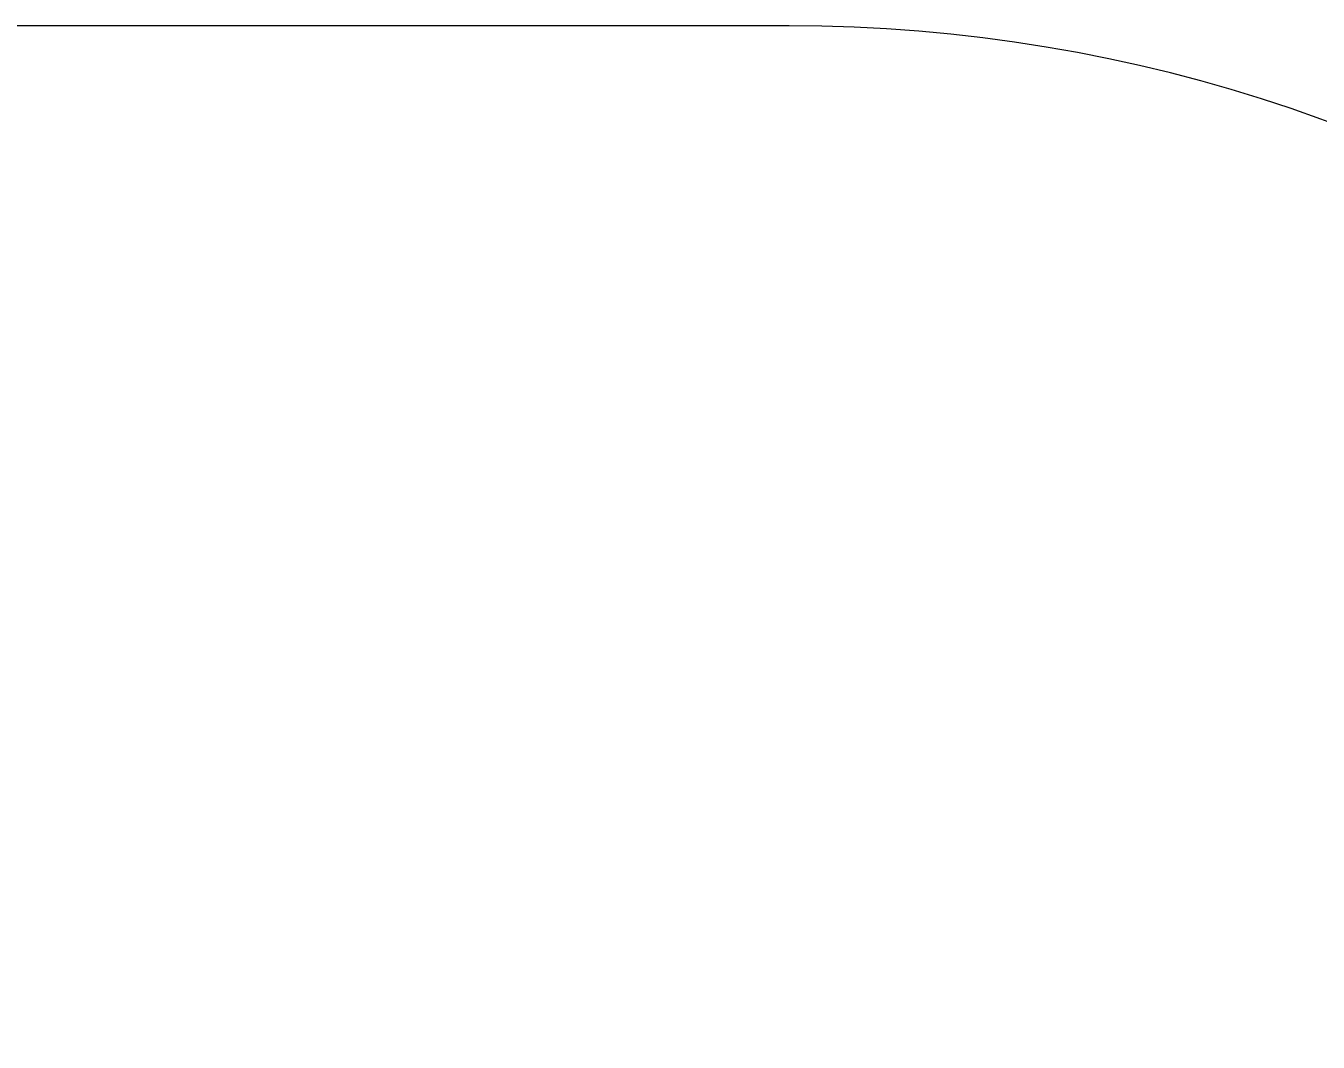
# Model space of a CAD drawing. Header units: millimetres. Extents: x -7720 to 6073, y -7402 to 5433.
# Drawn here: x -2268 to -401, y 3965 to 5433 of the extents above; entities that cross this region are included whole.
import ezdxf

# ---------------------------------------------------------------- set-up
doc = ezdxf.new("R2010")
doc.units = ezdxf.units.MM
doc.layers.add('DIKOM_ЗОНА', color=80, linetype='Continuous')
doc.layers.add('DIKOM_РАЗМЕР_ЗОНА', color=7, linetype='Continuous')
doc.styles.add('style1', font='arial.ttf', dxfattribs={"width": 0.8})
doc.dimstyles.new('1-50', dxfattribs={"dimtxt": 300, "dimasz": 200, "dimexe": 100, "dimexo": 0, "dimgap": 100, "dimtad": 1, "dimtxsty": 'style1', "dimcen": 200, "dimclrd": 7, "dimclre": 7, "dimclrt": 7, "dimadec": 1, "dimazin": 2, "dimtfac": 1, "dimtmove": 0, "dimatfit": 2, "dimfxl": 0, "dimlwd": 25, "dimlwe": 18, "dimarcsym": 0})

# ---------------------------------------------------------------- blocks, each defined once
blk = doc.blocks.new('*D2')
at = {"layer": 'Defpoints', "color": 0, "transparency": 16777216}
for p in [(-2365.2, 5433), (-7269.6, -6016.1), (1801, -6016.1)]:
    blk.add_point(p, dxfattribs=at)
at = {"layer": 'DIKOM_РАЗМЕР_ЗОНА', "color": 7, "lineweight": 18, "transparency": 16777216}
for p, q in [((-2365.2, 5433), (-7369.6, 5433)), ((1801, -6016.1), (-7369.6, -6016.1))]:
    blk.add_line(p, q, dxfattribs=at)
at = {"layer": 'DIKOM_РАЗМЕР_ЗОНА', "color": 7, "lineweight": 25, "transparency": 16777216}
blk.add_line((-7269.6, 5233), (-7269.6, -5816.1), dxfattribs=at)
at = {"layer": 'DIKOM_РАЗМЕР_ЗОНА', "color": 7, "transparency": 16777216}
for points in [[(-7302.9, 5233), (-7236.2, 5233), (-7269.6, 5433)], [(-7302.9, -5816.1), (-7236.2, -5816.1), (-7269.6, -6016.1)]]:
    blk.add_solid(points, dxfattribs=at)
at = {"layer": 'DIKOM_РАЗМЕР_ЗОНА', "color": 7, "transparency": 16777216, "insert": (-7522.7, -291.5), "char_height": 300, "attachment_point": 5, "rotation": 90, "style": 'style1'}
blk.add_mtext('11500', dxfattribs=at)

msp = doc.modelspace()

# ---------------------------------------------------------------- linework, layer by layer
at = {"layer": 'DIKOM_ЗОНА', "color": 3, "lineweight": 15}
msp.add_lwpolyline([(1006.316, 3795.137, 0.33486452), (-1165.044, 5433.022), (-2365.162, 5433.022, 0.19891237), (-3072.269, 5140.129), (-4062.919, 4149.479, 0.19891237), (-4355.812, 3442.372), (-4355.812, 2151.97, -0.41421356), (-4605.812, 1901.97), (-4938.714, 1901.97, 0.41421356), (-5938.714, 901.97), (-5938.714, -776.987, 0.41421356), (-4938.714, -1776.987), (-3541.996, -1776.987, -0.36634137), (-3295.439, -1985.636, 0.36634137), (-2051.333, -3038.468), (-1706.172, -3038.468, -0.19891237), (-1529.395, -3111.691), (1082.178, -5723.265, 0.42106898)], format="xyb", dxfattribs=at)

# ---------------------------------------------------------------- dimensions: what is measured, and where the dimension line sits
at = {"layer": 'DIKOM_РАЗМЕР_ЗОНА'}
dim = msp.add_linear_dim(base=(-7269.562, -6016.09), p1=(-2365.162, 5433.022), p2=(1800.959, -6016.09), angle=90, text='11500', dimstyle='1-50', dxfattribs=at)
dim.commit()
dim.dimension.update_dxf_attribs({"geometry": '*D2', "text_midpoint": (-7269.562, -291.534), "dimtype": 160})

doc.saveas('drawing.dxf')
